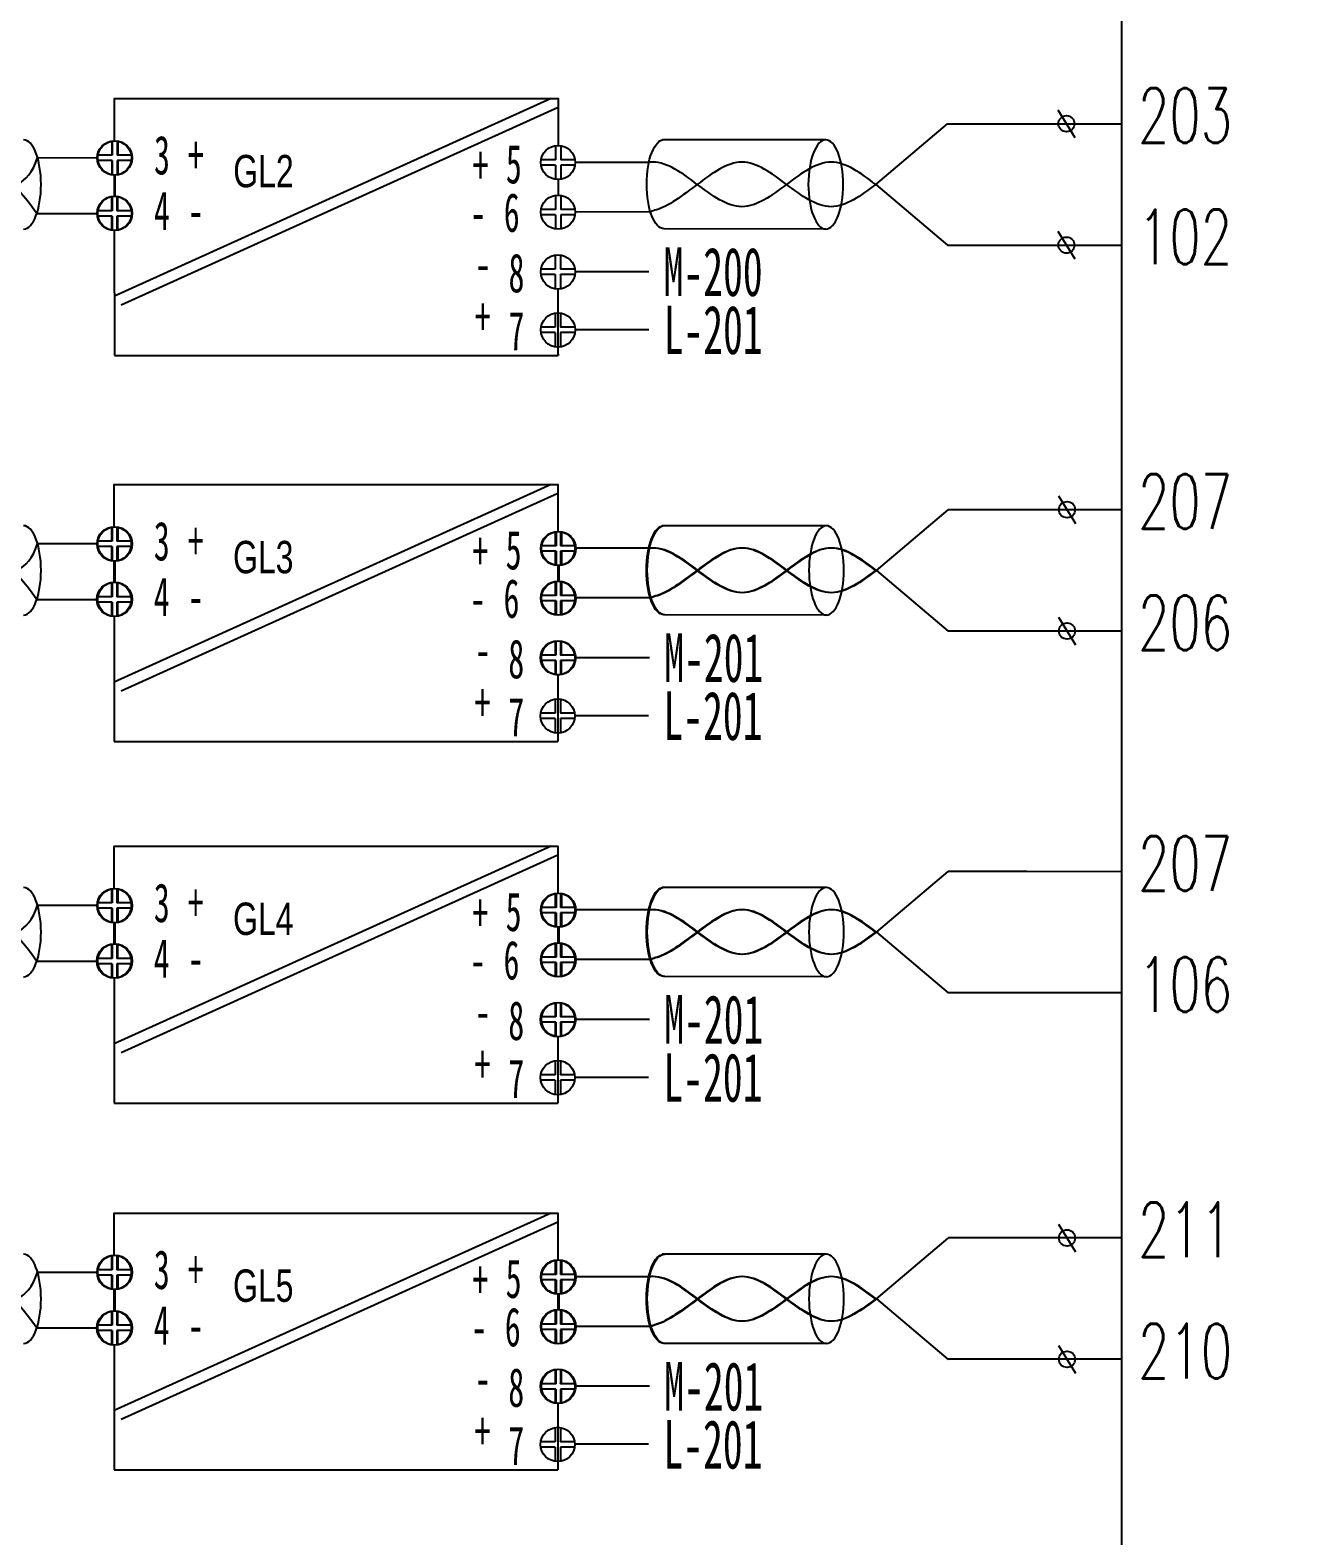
# Model space of a CAD drawing. Header units: millimetres. Extents: x 201 to 11482, y -7821 to 251.
# Drawn here: x 6567 to 6670.9, y -6808.7 to -6684.6 of the extents above; entities that cross this region are included whole.
import ezdxf

# ---------------------------------------------------------------- set-up
doc = ezdxf.new("R2010")
doc.units = ezdxf.units.MM
for name, color, linetype in [('02', 7, 'Continuous'), ('TEXT', 6, 'Continuous'), ('µçÂ¡¤Í¼', 7, 'Continuous')]:
    doc.layers.add(name, color=color, linetype=linetype)
doc.styles.add('HZ', font='txt', dxfattribs={"width": 0.67, "bigfont": 'hztxt'})

msp = doc.modelspace()

# ---------------------------------------------------------------- linework, layer by layer
for p, q in [((6642.636, -6692.284), (6657.024, -6692.284)), ((6642.636, -6702.286), (6657.024, -6702.286)), ((6610.538, -6705.906), (6610.538, -6711.376)), ((6610.52, -6737.712), (6610.52, -6743.182)), ((6657.024, -6753.92), (6649.174, -6753.894)), ((6610.52, -6767.517), (6610.52, -6772.986)), ((6610.52, -6797.748), (6610.52, -6803.217))]:
    msp.add_line(p, q)
at = {"color": 6}
for p, q in [((6573.977, -6701.089), (6573.993, -6711.376)), ((6573.993, -6711.376), (6610.564, -6711.376)), ((6573.959, -6732.895), (6573.975, -6743.182)), ((6573.975, -6743.182), (6610.546, -6743.182)), ((6573.959, -6762.7), (6573.975, -6772.986)), ((6573.975, -6772.986), (6610.546, -6772.986)), ((6573.959, -6792.931), (6573.975, -6803.217)), ((6573.975, -6803.217), (6610.546, -6803.217))]:
    msp.add_line(p, q, dxfattribs=at)
msp.add_lwpolyline([(6657.024, -6651.582), (6675.868, -6651.582), (6675.868, -6903.099), (6657.024, -6903.099)], close=True)
at = {"layer": '02', "color": 6, "lineweight": -2}
for p, q in [((6609.991, -6690.215), (6573.987, -6706.491)), ((6610.56, -6690.952), (6574.556, -6707.228)), ((6567.654, -6695.079), (6572.626, -6695.082)), ((6618.041, -6695.466), (6611.962, -6695.466)), ((6567.596, -6699.676), (6572.618, -6699.676)), ((6618.168, -6699.558), (6611.962, -6699.56)), ((6618.029, -6704.479), (6611.95, -6704.479)), ((6618.029, -6709.262), (6611.95, -6709.262)), ((6609.973, -6722.021), (6573.969, -6738.297)), ((6610.542, -6722.758), (6574.538, -6739.034)), ((6567.636, -6726.885), (6572.608, -6726.888)), ((6567.654, -6726.885), (6572.626, -6726.888)), ((6618.023, -6727.271), (6611.944, -6727.271)), ((6618.094, -6727.271), (6612.015, -6727.271)), ((6567.578, -6731.482), (6572.6, -6731.482)), ((6567.596, -6731.482), (6572.618, -6731.482)), ((6618.15, -6731.364), (6611.944, -6731.366)), ((6618.221, -6731.363), (6612.015, -6731.365)), ((6618.011, -6736.284), (6611.932, -6736.284)), ((6618.082, -6736.284), (6612.003, -6736.284)), ((6618.011, -6741.068), (6611.932, -6741.068)), ((6609.973, -6751.825), (6573.969, -6768.101)), ((6610.542, -6752.562), (6574.538, -6768.838)), ((6567.636, -6756.689), (6572.608, -6756.692)), ((6567.654, -6756.689), (6572.626, -6756.692)), ((6618.023, -6757.076), (6611.944, -6757.076)), ((6618.094, -6757.075), (6612.015, -6757.075)), ((6567.578, -6761.287), (6572.6, -6761.287)), ((6567.596, -6761.287), (6572.618, -6761.287)), ((6618.15, -6761.169), (6611.944, -6761.17)), ((6618.221, -6761.168), (6612.015, -6761.169)), ((6618.011, -6766.089), (6611.932, -6766.089)), ((6618.082, -6766.088), (6612.003, -6766.088)), ((6618.011, -6770.872), (6611.932, -6770.872)), ((6609.973, -6782.057), (6573.969, -6798.333)), ((6610.542, -6782.793), (6574.538, -6799.07)), ((6567.636, -6786.921), (6572.608, -6786.923)), ((6567.654, -6786.921), (6572.626, -6786.923)), ((6618.023, -6787.307), (6611.944, -6787.307)), ((6618.094, -6787.306), (6612.015, -6787.306)), ((6567.578, -6791.518), (6572.6, -6791.518)), ((6567.596, -6791.518), (6572.618, -6791.518)), ((6618.15, -6791.4), (6611.944, -6791.401)), ((6618.221, -6791.399), (6612.015, -6791.401)), ((6618.011, -6796.32), (6611.932, -6796.32)), ((6618.082, -6796.319), (6612.003, -6796.319)), ((6618.011, -6801.104), (6611.932, -6801.104))]:
    msp.add_line(p, q, dxfattribs=at)
at = {"layer": '02'}
for p, q in [((6636.736, -6697.286), (6642.636, -6692.284)), ((6573.764, -6693.707), (6573.764, -6694.881)), ((6573.817, -6693.706), (6573.817, -6694.88)), ((6574.205, -6693.707), (6574.205, -6694.881)), ((6574.258, -6693.706), (6574.258, -6694.88)), ((6610.33, -6694.087), (6610.33, -6695.261)), ((6610.771, -6694.087), (6610.771, -6695.261)), ((6632.615, -6693.609), (6619.163, -6693.609)), ((6573.764, -6694.881), (6572.59, -6694.881)), ((6573.764, -6695.322), (6572.59, -6695.322)), ((6573.817, -6694.88), (6572.643, -6694.88)), ((6573.817, -6695.322), (6572.643, -6695.322)), ((6573.764, -6695.322), (6573.764, -6696.497)), ((6573.817, -6695.322), (6573.817, -6696.496)), ((6575.379, -6694.881), (6574.205, -6694.881)), ((6575.379, -6695.322), (6574.205, -6695.322)), ((6574.205, -6695.322), (6574.205, -6696.497)), ((6575.432, -6694.88), (6574.258, -6694.88)), ((6574.258, -6695.322), (6574.258, -6696.496)), ((6575.432, -6695.322), (6574.258, -6695.322)), ((6610.33, -6695.261), (6609.156, -6695.261)), ((6611.945, -6695.261), (6610.771, -6695.261)), ((6610.33, -6695.702), (6609.156, -6695.702)), ((6610.33, -6695.702), (6610.33, -6696.876)), ((6611.945, -6695.702), (6610.771, -6695.702)), ((6610.771, -6695.702), (6610.771, -6696.876)), ((6636.736, -6697.286), (6642.636, -6702.286)), ((6573.757, -6698.283), (6573.757, -6699.457)), ((6573.81, -6698.282), (6573.81, -6699.456)), ((6574.198, -6698.283), (6574.198, -6699.457)), ((6574.251, -6698.282), (6574.251, -6699.456)), ((6610.33, -6698.18), (6610.33, -6699.354)), ((6610.771, -6698.18), (6610.771, -6699.354)), ((6573.757, -6699.457), (6572.582, -6699.457)), ((6573.757, -6699.898), (6572.582, -6699.898)), ((6573.81, -6699.456), (6572.636, -6699.456)), ((6573.81, -6699.897), (6572.636, -6699.897)), ((6573.757, -6699.898), (6573.757, -6701.072)), ((6573.81, -6699.897), (6573.81, -6701.071)), ((6575.372, -6699.457), (6574.198, -6699.457)), ((6575.372, -6699.898), (6574.198, -6699.898)), ((6574.198, -6699.898), (6574.198, -6701.072)), ((6575.425, -6699.456), (6574.251, -6699.456)), ((6574.251, -6699.897), (6574.251, -6701.071)), ((6575.425, -6699.897), (6574.251, -6699.897)), ((6610.33, -6699.354), (6609.156, -6699.354)), ((6610.33, -6699.795), (6609.156, -6699.795)), ((6610.33, -6699.795), (6610.33, -6700.969)), ((6611.945, -6699.354), (6610.771, -6699.354)), ((6611.945, -6699.795), (6610.771, -6699.795)), ((6610.771, -6699.795), (6610.771, -6700.969)), ((6632.615, -6700.963), (6619.293, -6700.948)), ((6610.318, -6703.1), (6610.318, -6704.274)), ((6610.759, -6703.1), (6610.759, -6704.274)), ((6610.318, -6704.274), (6609.143, -6704.274)), ((6610.318, -6704.715), (6609.143, -6704.715)), ((6610.318, -6704.715), (6610.318, -6705.889)), ((6611.933, -6704.274), (6610.759, -6704.274)), ((6611.933, -6704.715), (6610.759, -6704.715)), ((6610.759, -6704.715), (6610.759, -6705.889)), ((6610.318, -6707.883), (6610.318, -6709.057)), ((6610.759, -6707.883), (6610.759, -6709.057)), ((6610.318, -6709.057), (6609.143, -6709.057)), ((6611.933, -6709.057), (6610.759, -6709.057)), ((6610.318, -6709.498), (6609.143, -6709.498)), ((6610.318, -6709.498), (6610.318, -6710.672)), ((6611.933, -6709.498), (6610.759, -6709.498)), ((6610.759, -6709.498), (6610.759, -6710.672)), ((6636.789, -6729.091), (6642.689, -6724.089)), ((6573.746, -6725.513), (6573.746, -6726.687)), ((6573.799, -6725.512), (6573.799, -6726.686)), ((6573.817, -6725.512), (6573.817, -6726.686)), ((6574.187, -6725.513), (6574.187, -6726.687)), ((6574.24, -6725.512), (6574.24, -6726.686)), ((6574.258, -6725.512), (6574.258, -6726.686)), ((6610.312, -6725.893), (6610.312, -6727.067)), ((6610.383, -6725.892), (6610.383, -6727.066)), ((6610.753, -6725.893), (6610.753, -6727.067)), ((6610.824, -6725.892), (6610.824, -6727.066)), ((6632.597, -6725.415), (6619.145, -6725.415)), ((6632.668, -6725.414), (6619.216, -6725.414)), ((6573.746, -6726.687), (6572.572, -6726.687)), ((6573.746, -6727.128), (6572.572, -6727.128)), ((6573.799, -6726.686), (6572.625, -6726.686)), ((6573.799, -6727.128), (6572.625, -6727.128)), ((6573.817, -6726.686), (6572.643, -6726.686)), ((6573.817, -6727.128), (6572.643, -6727.128)), ((6573.746, -6727.128), (6573.746, -6728.302)), ((6573.799, -6727.128), (6573.799, -6728.302)), ((6573.817, -6727.128), (6573.817, -6728.302)), ((6575.361, -6726.687), (6574.187, -6726.687)), ((6575.361, -6727.128), (6574.187, -6727.128)), ((6574.187, -6727.128), (6574.187, -6728.302)), ((6575.414, -6726.686), (6574.24, -6726.686)), ((6575.414, -6727.128), (6574.24, -6727.128)), ((6574.24, -6727.128), (6574.24, -6728.302)), ((6575.432, -6726.686), (6574.258, -6726.686)), ((6574.258, -6727.128), (6574.258, -6728.302)), ((6575.432, -6727.128), (6574.258, -6727.128)), ((6610.312, -6727.067), (6609.138, -6727.067)), ((6610.312, -6727.508), (6609.138, -6727.508)), ((6610.383, -6727.066), (6609.209, -6727.066)), ((6610.383, -6727.507), (6609.209, -6727.507)), ((6610.312, -6727.508), (6610.312, -6728.682)), ((6610.383, -6727.507), (6610.383, -6728.681)), ((6611.927, -6727.067), (6610.753, -6727.067)), ((6611.927, -6727.508), (6610.753, -6727.508)), ((6610.753, -6727.508), (6610.753, -6728.682)), ((6611.998, -6727.066), (6610.824, -6727.066)), ((6610.824, -6727.507), (6610.824, -6728.681)), ((6611.998, -6727.507), (6610.824, -6727.507)), ((6573.739, -6730.088), (6573.739, -6731.263)), ((6573.792, -6730.088), (6573.792, -6731.262)), ((6573.81, -6730.088), (6573.81, -6731.262)), ((6574.18, -6730.088), (6574.18, -6731.263)), ((6574.233, -6730.088), (6574.233, -6731.262)), ((6574.251, -6730.088), (6574.251, -6731.262)), ((6610.312, -6729.985), (6610.312, -6731.159)), ((6610.383, -6729.985), (6610.383, -6731.159)), ((6610.753, -6729.985), (6610.753, -6731.159)), ((6610.824, -6729.985), (6610.824, -6731.159)), ((6636.789, -6729.091), (6642.689, -6734.091)), ((6573.739, -6731.263), (6572.564, -6731.263)), ((6573.792, -6731.262), (6572.618, -6731.262)), ((6573.81, -6731.262), (6572.636, -6731.262)), ((6575.354, -6731.263), (6574.18, -6731.263)), ((6575.407, -6731.262), (6574.233, -6731.262)), ((6575.425, -6731.262), (6574.251, -6731.262)), ((6610.312, -6731.159), (6609.138, -6731.159)), ((6610.383, -6731.159), (6609.209, -6731.159)), ((6611.927, -6731.159), (6610.753, -6731.159)), ((6611.998, -6731.159), (6610.824, -6731.159)), ((6573.739, -6731.704), (6572.564, -6731.704)), ((6573.792, -6731.703), (6572.618, -6731.703)), ((6573.81, -6731.703), (6572.636, -6731.703)), ((6573.739, -6731.704), (6573.739, -6732.878)), ((6573.792, -6731.703), (6573.792, -6732.877)), ((6573.81, -6731.703), (6573.81, -6732.877)), ((6575.354, -6731.704), (6574.18, -6731.704)), ((6574.18, -6731.704), (6574.18, -6732.878)), ((6575.407, -6731.703), (6574.233, -6731.703)), ((6574.233, -6731.703), (6574.233, -6732.877)), ((6574.251, -6731.703), (6574.251, -6732.877)), ((6575.425, -6731.703), (6574.251, -6731.703)), ((6610.312, -6731.601), (6609.138, -6731.601)), ((6610.383, -6731.6), (6609.209, -6731.6)), ((6610.312, -6731.601), (6610.312, -6732.775)), ((6610.383, -6731.6), (6610.383, -6732.774)), ((6611.927, -6731.601), (6610.753, -6731.601)), ((6610.753, -6731.601), (6610.753, -6732.775)), ((6610.824, -6731.6), (6610.824, -6732.774)), ((6611.998, -6731.6), (6610.824, -6731.6)), ((6632.597, -6732.769), (6619.275, -6732.754)), ((6632.668, -6732.768), (6619.346, -6732.753)), ((6610.3, -6734.906), (6610.3, -6736.08)), ((6610.371, -6734.905), (6610.371, -6736.079)), ((6610.741, -6734.906), (6610.741, -6736.08)), ((6610.812, -6734.905), (6610.812, -6736.079)), ((6610.3, -6736.08), (6609.125, -6736.08)), ((6610.371, -6736.079), (6609.197, -6736.079)), ((6611.915, -6736.08), (6610.741, -6736.08)), ((6611.986, -6736.079), (6610.812, -6736.079)), ((6610.3, -6736.521), (6609.125, -6736.521)), ((6610.371, -6736.52), (6609.197, -6736.52)), ((6610.3, -6736.521), (6610.3, -6737.695)), ((6610.371, -6736.52), (6610.371, -6737.694)), ((6611.915, -6736.521), (6610.741, -6736.521)), ((6610.741, -6736.521), (6610.741, -6737.695)), ((6610.812, -6736.52), (6610.812, -6737.694)), ((6611.986, -6736.52), (6610.812, -6736.52)), ((6610.3, -6739.689), (6610.3, -6740.863)), ((6610.741, -6739.689), (6610.741, -6740.863)), ((6610.3, -6740.863), (6609.125, -6740.863)), ((6610.3, -6741.304), (6609.125, -6741.304)), ((6610.3, -6741.304), (6610.3, -6742.478)), ((6611.915, -6740.863), (6610.741, -6740.863)), ((6611.915, -6741.304), (6610.741, -6741.304)), ((6610.741, -6741.304), (6610.741, -6742.478)), ((6636.789, -6758.896), (6642.689, -6753.894)), ((6573.746, -6755.318), (6573.746, -6756.492)), ((6573.799, -6755.317), (6573.799, -6756.491)), ((6573.817, -6755.317), (6573.817, -6756.491)), ((6574.187, -6755.318), (6574.187, -6756.492)), ((6574.24, -6755.317), (6574.24, -6756.491)), ((6574.258, -6755.317), (6574.258, -6756.491)), ((6610.312, -6755.697), (6610.312, -6756.871)), ((6610.383, -6755.696), (6610.383, -6756.87)), ((6610.753, -6755.697), (6610.753, -6756.871)), ((6610.824, -6755.696), (6610.824, -6756.87)), ((6632.597, -6755.22), (6619.145, -6755.22)), ((6632.668, -6755.219), (6619.216, -6755.219)), ((6573.746, -6756.492), (6572.572, -6756.492)), ((6573.746, -6756.933), (6572.572, -6756.933)), ((6573.799, -6756.491), (6572.625, -6756.491)), ((6573.799, -6756.932), (6572.625, -6756.932)), ((6573.817, -6756.491), (6572.643, -6756.491)), ((6573.817, -6756.932), (6572.643, -6756.932)), ((6573.746, -6756.933), (6573.746, -6758.107)), ((6573.799, -6756.932), (6573.799, -6758.106)), ((6573.817, -6756.932), (6573.817, -6758.106)), ((6575.361, -6756.492), (6574.187, -6756.492)), ((6575.361, -6756.933), (6574.187, -6756.933)), ((6574.187, -6756.933), (6574.187, -6758.107)), ((6575.414, -6756.491), (6574.24, -6756.491)), ((6575.414, -6756.932), (6574.24, -6756.932)), ((6574.24, -6756.932), (6574.24, -6758.106)), ((6575.432, -6756.491), (6574.258, -6756.491)), ((6575.432, -6756.932), (6574.258, -6756.932)), ((6574.258, -6756.932), (6574.258, -6758.106)), ((6610.312, -6756.871), (6609.138, -6756.871)), ((6610.312, -6757.312), (6609.138, -6757.312)), ((6610.383, -6756.87), (6609.209, -6756.87)), ((6610.383, -6757.312), (6609.209, -6757.312)), ((6610.312, -6757.312), (6610.312, -6758.486)), ((6610.383, -6757.312), (6610.383, -6758.486)), ((6611.927, -6756.871), (6610.753, -6756.871)), ((6611.927, -6757.312), (6610.753, -6757.312)), ((6610.753, -6757.312), (6610.753, -6758.486)), ((6611.998, -6756.87), (6610.824, -6756.87)), ((6611.998, -6757.312), (6610.824, -6757.312)), ((6610.824, -6757.312), (6610.824, -6758.486)), ((6573.739, -6759.893), (6573.739, -6761.067)), ((6573.792, -6759.892), (6573.792, -6761.066)), ((6573.81, -6759.892), (6573.81, -6761.066)), ((6574.18, -6759.893), (6574.18, -6761.067)), ((6574.233, -6759.892), (6574.233, -6761.066)), ((6574.251, -6759.892), (6574.251, -6761.066)), ((6610.312, -6759.79), (6610.312, -6760.964)), ((6610.383, -6759.789), (6610.383, -6760.963)), ((6610.753, -6759.79), (6610.753, -6760.964)), ((6610.824, -6759.789), (6610.824, -6760.963)), ((6636.789, -6758.896), (6642.689, -6763.896)), ((6573.739, -6761.067), (6572.564, -6761.067)), ((6573.792, -6761.066), (6572.618, -6761.066)), ((6573.81, -6761.066), (6572.636, -6761.066)), ((6575.354, -6761.067), (6574.18, -6761.067)), ((6575.407, -6761.066), (6574.233, -6761.066)), ((6575.425, -6761.066), (6574.251, -6761.066)), ((6610.312, -6760.964), (6609.138, -6760.964)), ((6610.383, -6760.963), (6609.209, -6760.963)), ((6611.927, -6760.964), (6610.753, -6760.964)), ((6611.998, -6760.963), (6610.824, -6760.963)), ((6573.739, -6761.508), (6572.564, -6761.508)), ((6573.792, -6761.507), (6572.618, -6761.507)), ((6573.81, -6761.507), (6572.636, -6761.507)), ((6573.739, -6761.508), (6573.739, -6762.682)), ((6573.792, -6761.507), (6573.792, -6762.681)), ((6573.81, -6761.507), (6573.81, -6762.682)), ((6575.354, -6761.508), (6574.18, -6761.508)), ((6574.18, -6761.508), (6574.18, -6762.682)), ((6575.407, -6761.507), (6574.233, -6761.507)), ((6574.233, -6761.507), (6574.233, -6762.681)), ((6575.425, -6761.507), (6574.251, -6761.507)), ((6574.251, -6761.507), (6574.251, -6762.682)), ((6610.312, -6761.405), (6609.138, -6761.405)), ((6610.383, -6761.404), (6609.209, -6761.404)), ((6610.312, -6761.405), (6610.312, -6762.579)), ((6610.383, -6761.404), (6610.383, -6762.578)), ((6611.927, -6761.405), (6610.753, -6761.405)), ((6610.753, -6761.405), (6610.753, -6762.579)), ((6611.998, -6761.404), (6610.824, -6761.404)), ((6610.824, -6761.404), (6610.824, -6762.578)), ((6632.597, -6762.574), (6619.275, -6762.558)), ((6632.668, -6762.573), (6619.346, -6762.558)), ((6610.3, -6764.71), (6610.3, -6765.884)), ((6610.371, -6764.709), (6610.371, -6765.883)), ((6610.741, -6764.71), (6610.741, -6765.884)), ((6610.812, -6764.709), (6610.812, -6765.883)), ((6610.3, -6765.884), (6609.125, -6765.884)), ((6610.371, -6765.883), (6609.197, -6765.883)), ((6611.915, -6765.884), (6610.741, -6765.884)), ((6611.986, -6765.883), (6610.812, -6765.883)), ((6610.3, -6766.325), (6609.125, -6766.325)), ((6610.371, -6766.325), (6609.197, -6766.325)), ((6610.3, -6766.325), (6610.3, -6767.499)), ((6610.371, -6766.325), (6610.371, -6767.499)), ((6611.915, -6766.325), (6610.741, -6766.325)), ((6610.741, -6766.325), (6610.741, -6767.499)), ((6611.986, -6766.325), (6610.812, -6766.325)), ((6610.812, -6766.325), (6610.812, -6767.499)), ((6610.3, -6769.494), (6610.3, -6770.668)), ((6610.741, -6769.494), (6610.741, -6770.668)), ((6610.3, -6770.668), (6609.125, -6770.668)), ((6610.3, -6771.109), (6609.125, -6771.109)), ((6610.3, -6771.109), (6610.3, -6772.283)), ((6611.915, -6770.668), (6610.741, -6770.668)), ((6611.915, -6771.109), (6610.741, -6771.109)), ((6610.741, -6771.109), (6610.741, -6772.283)), ((6636.789, -6789.127), (6642.689, -6784.125)), ((6573.746, -6785.549), (6573.746, -6786.723)), ((6573.799, -6785.548), (6573.799, -6786.722)), ((6573.817, -6785.548), (6573.817, -6786.722)), ((6574.187, -6785.549), (6574.187, -6786.723)), ((6574.24, -6785.548), (6574.24, -6786.722)), ((6574.258, -6785.548), (6574.258, -6786.722)), ((6610.312, -6785.928), (6610.312, -6787.102)), ((6610.383, -6785.928), (6610.383, -6787.102)), ((6610.753, -6785.928), (6610.753, -6787.102)), ((6610.824, -6785.928), (6610.824, -6787.102)), ((6632.597, -6785.451), (6619.145, -6785.451)), ((6632.668, -6785.45), (6619.216, -6785.45)), ((6573.746, -6786.723), (6572.572, -6786.723)), ((6573.746, -6787.164), (6572.572, -6787.164)), ((6573.799, -6786.722), (6572.625, -6786.722)), ((6573.799, -6787.163), (6572.625, -6787.163)), ((6573.817, -6786.722), (6572.643, -6786.722)), ((6573.817, -6787.163), (6572.643, -6787.163)), ((6573.746, -6787.164), (6573.746, -6788.338)), ((6573.799, -6787.163), (6573.799, -6788.337)), ((6573.817, -6787.163), (6573.817, -6788.337)), ((6575.361, -6786.723), (6574.187, -6786.723)), ((6575.361, -6787.164), (6574.187, -6787.164)), ((6574.187, -6787.164), (6574.187, -6788.338)), ((6575.414, -6786.722), (6574.24, -6786.722)), ((6575.414, -6787.163), (6574.24, -6787.163)), ((6574.24, -6787.163), (6574.24, -6788.337)), ((6575.432, -6786.722), (6574.258, -6786.722)), ((6575.432, -6787.163), (6574.258, -6787.163)), ((6574.258, -6787.163), (6574.258, -6788.337)), ((6610.312, -6787.102), (6609.138, -6787.102)), ((6610.383, -6787.102), (6609.209, -6787.102)), ((6611.927, -6787.102), (6610.753, -6787.102)), ((6611.998, -6787.102), (6610.824, -6787.102)), ((6610.312, -6787.544), (6609.138, -6787.544)), ((6610.383, -6787.543), (6609.209, -6787.543)), ((6610.312, -6787.544), (6610.312, -6788.718)), ((6610.383, -6787.543), (6610.383, -6788.717)), ((6611.927, -6787.544), (6610.753, -6787.544)), ((6610.753, -6787.544), (6610.753, -6788.718)), ((6611.998, -6787.543), (6610.824, -6787.543)), ((6610.824, -6787.543), (6610.824, -6788.717)), ((6636.789, -6789.127), (6642.689, -6794.127)), ((6573.739, -6790.124), (6573.739, -6791.298)), ((6573.792, -6790.124), (6573.792, -6791.298)), ((6573.81, -6790.124), (6573.81, -6791.298)), ((6574.18, -6790.124), (6574.18, -6791.298)), ((6574.233, -6790.124), (6574.233, -6791.298)), ((6574.251, -6790.124), (6574.251, -6791.298)), ((6610.312, -6790.021), (6610.312, -6791.195)), ((6610.383, -6790.02), (6610.383, -6791.195)), ((6610.753, -6790.021), (6610.753, -6791.195)), ((6610.824, -6790.02), (6610.824, -6791.195)), ((6573.739, -6791.298), (6572.564, -6791.298)), ((6573.739, -6791.74), (6572.564, -6791.74)), ((6573.792, -6791.298), (6572.618, -6791.298)), ((6573.792, -6791.739), (6572.618, -6791.739)), ((6573.81, -6791.298), (6572.636, -6791.298)), ((6573.81, -6791.739), (6572.636, -6791.739)), ((6573.739, -6791.74), (6573.739, -6792.914)), ((6573.792, -6791.739), (6573.792, -6792.913)), ((6573.81, -6791.739), (6573.81, -6792.913)), ((6575.354, -6791.298), (6574.18, -6791.298)), ((6575.354, -6791.74), (6574.18, -6791.74)), ((6574.18, -6791.74), (6574.18, -6792.914)), ((6575.407, -6791.298), (6574.233, -6791.298)), ((6575.407, -6791.739), (6574.233, -6791.739)), ((6574.233, -6791.739), (6574.233, -6792.913)), ((6575.425, -6791.298), (6574.251, -6791.298)), ((6575.425, -6791.739), (6574.251, -6791.739)), ((6574.251, -6791.739), (6574.251, -6792.913)), ((6610.312, -6791.195), (6609.138, -6791.195)), ((6610.312, -6791.637), (6609.138, -6791.637)), ((6610.383, -6791.195), (6609.209, -6791.195)), ((6610.383, -6791.636), (6609.209, -6791.636)), ((6610.312, -6791.637), (6610.312, -6792.811)), ((6610.383, -6791.636), (6610.383, -6792.81)), ((6611.927, -6791.195), (6610.753, -6791.195)), ((6611.927, -6791.637), (6610.753, -6791.637)), ((6610.753, -6791.637), (6610.753, -6792.811)), ((6611.998, -6791.195), (6610.824, -6791.195)), ((6611.998, -6791.636), (6610.824, -6791.636)), ((6610.824, -6791.636), (6610.824, -6792.81)), ((6632.597, -6792.805), (6619.275, -6792.79)), ((6632.668, -6792.804), (6619.346, -6792.789)), ((6610.3, -6794.941), (6610.3, -6796.116)), ((6610.371, -6794.941), (6610.371, -6796.115)), ((6610.741, -6794.941), (6610.741, -6796.116)), ((6610.812, -6794.941), (6610.812, -6796.115)), ((6610.3, -6796.116), (6609.125, -6796.116)), ((6610.3, -6796.557), (6609.125, -6796.557)), ((6610.371, -6796.115), (6609.197, -6796.115)), ((6610.371, -6796.556), (6609.197, -6796.556)), ((6610.3, -6796.557), (6610.3, -6797.731)), ((6610.371, -6796.556), (6610.371, -6797.73)), ((6611.915, -6796.116), (6610.741, -6796.116)), ((6611.915, -6796.557), (6610.741, -6796.557)), ((6610.741, -6796.557), (6610.741, -6797.731)), ((6611.986, -6796.115), (6610.812, -6796.115)), ((6611.986, -6796.556), (6610.812, -6796.556)), ((6610.812, -6796.556), (6610.812, -6797.73)), ((6610.3, -6799.725), (6610.3, -6800.899)), ((6610.741, -6799.725), (6610.741, -6800.899)), ((6610.3, -6800.899), (6609.125, -6800.899)), ((6611.915, -6800.899), (6610.741, -6800.899)), ((6610.3, -6801.34), (6609.125, -6801.34)), ((6610.3, -6801.34), (6610.3, -6802.514)), ((6611.915, -6801.34), (6610.741, -6801.34)), ((6610.741, -6801.34), (6610.741, -6802.514))]:
    msp.add_line(p, q, dxfattribs=at)
at = {"layer": '02', "lineweight": -2}
for p, q in [((6649.174, -6724.089), (6642.689, -6724.089)), ((6649.174, -6753.894), (6642.689, -6753.894)), ((6649.174, -6784.1), (6642.689, -6784.1))]:
    msp.add_line(p, q, dxfattribs=at)
at = {"layer": '02', "color": 6, "lineweight": -2}
for points in [[(6573.984, -6693.69), (6573.987, -6690.215), (6610.56, -6690.215), (6610.56, -6694.069)], [(6573.987, -6698.265), (6573.986, -6696.514)], [(6574.04, -6698.264), (6574.039, -6696.513)], [(6574.041, -6698.264), (6574.042, -6696.513)], [(6610.56, -6696.893), (6610.558, -6698.162)], [(6610.564, -6711.273), (6610.564, -6711.376)], [(6573.966, -6725.496), (6573.969, -6722.021), (6610.542, -6722.021), (6610.542, -6725.875)], [(6573.969, -6730.071), (6573.968, -6728.32)], [(6574.022, -6730.07), (6574.021, -6728.319)], [(6574.023, -6730.07), (6574.024, -6728.319)], [(6574.04, -6730.07), (6574.039, -6728.319)], [(6610.542, -6728.699), (6610.54, -6729.968)], [(6610.613, -6728.698), (6610.611, -6729.967)], [(6610.546, -6743.079), (6610.546, -6743.182)], [(6573.966, -6755.3), (6573.969, -6751.825), (6610.542, -6751.825), (6610.542, -6755.68)], [(6573.969, -6759.876), (6573.968, -6758.124)], [(6574.022, -6759.875), (6574.021, -6758.123)], [(6574.023, -6759.875), (6574.024, -6758.123)], [(6574.04, -6759.875), (6574.039, -6758.123)], [(6610.542, -6758.504), (6610.54, -6759.773)], [(6610.613, -6758.503), (6610.611, -6759.772)], [(6610.546, -6772.883), (6610.546, -6772.986)], [(6573.966, -6785.532), (6573.969, -6782.057), (6610.542, -6782.057), (6610.542, -6785.911)], [(6573.969, -6790.107), (6573.968, -6788.356)], [(6574.022, -6790.106), (6574.021, -6788.355)], [(6574.023, -6790.106), (6574.024, -6788.355)], [(6574.04, -6790.106), (6574.039, -6788.355)], [(6610.542, -6788.735), (6610.54, -6790.004)], [(6610.613, -6788.734), (6610.611, -6790.003)], [(6610.546, -6803.114), (6610.546, -6803.217)]]:
    msp.add_lwpolyline(points, dxfattribs=at)
at = {"layer": '02'}
for centre in [(6573.984, -6695.102), (6574.038, -6695.101), (6610.55, -6695.481), (6573.977, -6699.677), (6574.03, -6699.676), (6610.55, -6699.574), (6610.538, -6704.494), (6610.538, -6709.278), (6573.966, -6726.908), (6574.02, -6726.907), (6574.038, -6726.907), (6610.532, -6727.287), (6610.604, -6727.286), (6573.959, -6731.483), (6574.012, -6731.482), (6574.03, -6731.482), (6610.532, -6731.38), (6610.603, -6731.379), (6610.52, -6736.3), (6610.591, -6736.299), (6610.52, -6741.084), (6573.966, -6756.712), (6574.02, -6756.711), (6574.038, -6756.711), (6610.532, -6757.092), (6610.604, -6757.091), (6573.959, -6761.288), (6574.012, -6761.287), (6574.03, -6761.287), (6610.532, -6761.185), (6610.603, -6761.184), (6610.52, -6766.105), (6610.591, -6766.104), (6610.52, -6770.888), (6573.966, -6786.944), (6574.02, -6786.943), (6574.038, -6786.943), (6610.532, -6787.323), (6610.604, -6787.322), (6573.959, -6791.519), (6574.012, -6791.518), (6574.03, -6791.518), (6610.532, -6791.416), (6610.603, -6791.415), (6610.52, -6796.336), (6610.591, -6796.335), (6610.52, -6801.12)]:
    msp.add_circle(centre, 1.412, dxfattribs=at)
at = {"layer": '02', "color": 6, "lineweight": -2}
for centre, start, end in [((6610.56, -6695.466), 135.56611, 140.56789), ((6610.56, -6695.466), 39.43211, 49.12691), ((6610.56, -6695.466), 310.87309, 312.83785), ((6610.56, -6699.558), 135.56611, 140.56789), ((6610.56, -6699.558), 39.43211, 49.12691), ((6610.56, -6699.558), 310.87309, 312.83785), ((6610.548, -6704.479), 39.43211, 49.12691), ((6610.548, -6704.479), 135.56611, 140.56789), ((6610.548, -6704.479), 310.87309, 312.83785), ((6610.548, -6709.262), 135.56611, 140.56789), ((6610.548, -6709.262), 39.43211, 49.12691), ((6610.548, -6709.262), 310.87309, 312.83785), ((6610.542, -6727.271), 135.56611, 140.56789), ((6610.613, -6727.271), 135.56611, 140.56789), ((6610.542, -6727.271), 39.43211, 49.12691), ((6610.542, -6727.271), 310.87309, 312.83785), ((6610.613, -6727.271), 39.43211, 49.12691), ((6610.613, -6727.271), 310.87309, 312.83785), ((6610.542, -6731.364), 135.56611, 140.56789), ((6610.613, -6731.363), 135.56611, 140.56789), ((6610.542, -6731.364), 39.43211, 49.12691), ((6610.613, -6731.363), 39.43211, 49.12691), ((6610.542, -6731.364), 310.87309, 312.83785), ((6610.613, -6731.363), 310.87309, 312.83785), ((6610.53, -6736.284), 135.56611, 140.56789), ((6610.601, -6736.284), 135.56611, 140.56789), ((6610.53, -6736.284), 39.43211, 49.12691), ((6610.601, -6736.284), 39.43211, 49.12691), ((6610.53, -6736.284), 310.87309, 312.83785), ((6610.601, -6736.284), 310.87309, 312.83785), ((6610.53, -6741.068), 135.56611, 140.56789), ((6610.53, -6741.068), 39.43211, 49.12691), ((6610.53, -6741.068), 310.87309, 312.83785), ((6610.542, -6757.076), 135.56611, 140.56789), ((6610.613, -6757.075), 135.56611, 140.56789), ((6610.542, -6757.076), 39.43211, 49.12691), ((6610.542, -6757.076), 310.87309, 312.83785), ((6610.613, -6757.075), 39.43211, 49.12691), ((6610.613, -6757.075), 310.87309, 312.83785), ((6610.542, -6761.169), 135.56611, 140.56789), ((6610.613, -6761.168), 135.56611, 140.56789), ((6610.542, -6761.169), 39.43211, 49.12691), ((6610.613, -6761.168), 39.43211, 49.12691), ((6610.542, -6761.169), 310.87309, 312.83785), ((6610.613, -6761.168), 310.87309, 312.83785), ((6610.53, -6766.089), 135.56611, 140.56789), ((6610.601, -6766.088), 135.56611, 140.56789), ((6610.53, -6766.089), 39.43211, 49.12691), ((6610.601, -6766.088), 39.43211, 49.12691), ((6610.53, -6766.089), 310.87309, 312.83785), ((6610.601, -6766.088), 310.87309, 312.83785), ((6610.53, -6770.872), 135.56611, 140.56789), ((6610.53, -6770.872), 39.43211, 49.12691), ((6610.53, -6770.872), 310.87309, 312.83785), ((6610.542, -6787.307), 135.56611, 140.56789), ((6610.613, -6787.306), 135.56611, 140.56789), ((6610.542, -6787.307), 39.43211, 49.12691), ((6610.613, -6787.306), 39.43211, 49.12691), ((6610.542, -6787.307), 310.87309, 312.83785), ((6610.613, -6787.306), 310.87309, 312.83785), ((6610.542, -6791.4), 135.56611, 140.56789), ((6610.613, -6791.399), 135.56611, 140.56789), ((6610.542, -6791.4), 39.43211, 49.12691), ((6610.542, -6791.4), 310.87309, 312.83785), ((6610.613, -6791.399), 39.43211, 49.12691), ((6610.613, -6791.399), 310.87309, 312.83785), ((6610.53, -6796.32), 135.56611, 140.56789), ((6610.601, -6796.319), 135.56611, 140.56789), ((6610.53, -6796.32), 39.43211, 49.12691), ((6610.53, -6796.32), 310.87309, 312.83785), ((6610.601, -6796.319), 39.43211, 49.12691), ((6610.601, -6796.319), 310.87309, 312.83785), ((6610.53, -6801.104), 135.56611, 140.56789), ((6610.53, -6801.104), 39.43211, 49.12691), ((6610.53, -6801.104), 310.87309, 312.83785)]:
    msp.add_arc(centre, 0.322, start, end, dxfattribs=at)
at = {"layer": '02'}
for centre in [(6566.504, -6697.285), (6566.504, -6729.091), (6566.504, -6758.896), (6566.504, -6789.127)]:
    msp.add_ellipse(centre, major_axis=(0, 3.677), ratio=0.3908753, start_param=3.1415927, end_param=6.2831853, dxfattribs=at)
at = {"layer": '02', "extrusion": (0, 0, -1)}
for centre in [(6619.293, -6697.271), (6619.275, -6729.077), (6619.346, -6729.076), (6619.275, -6758.882), (6619.346, -6758.881), (6619.275, -6789.113), (6619.346, -6789.112)]:
    msp.add_ellipse(centre, major_axis=(0, 3.677), ratio=0.3908753, start_param=3.1415927, end_param=6.2831853, dxfattribs=at)
for centre in [(6632.615, -6697.286), (6632.615, -6697.286), (6632.668, -6729.091), (6632.668, -6729.091), (6632.668, -6758.896), (6632.668, -6758.896), (6632.668, -6789.127), (6632.668, -6789.127)]:
    msp.add_ellipse(centre, major_axis=(0, 3.677), ratio=0.3908753, dxfattribs=at)
at = {"layer": '02'}
for points, knots in [([(6543.998, -6697.285), (6545.223, -6698.205), (6547.675, -6700.045), (6551.352, -6697.285), (6555.029, -6694.526), (6558.706, -6697.285), (6562.383, -6700.045), (6565.434, -6697.756), (6567.258, -6696.386), (6567.654, -6695.079)], [0, 0, 0, 0, 2.7954019, 5.5908038, 8.3862057, 11.1816075, 13.9770094, 16.7724113, 18.1385703, 18.1385703, 18.1385703, 18.1385703]), ([(6543.998, -6697.285), (6545.223, -6696.365), (6547.675, -6694.526), (6551.352, -6697.285), (6555.029, -6700.045), (6558.706, -6697.285), (6563.115, -6693.977), (6566.298, -6697.791), (6567.596, -6699.676)], [0, 0, 0, 0, 2.7954019, 5.5908038, 8.3862057, 11.1816075, 13.9770094, 18.4411036, 18.4411036, 18.4411036, 18.4411036]), ([(6636.736, -6697.286), (6635.51, -6696.366), (6633.059, -6694.527), (6629.382, -6697.286), (6625.704, -6700.046), (6622.027, -6697.286), (6619.473, -6695.369), (6618.144, -6695.453), (6618.041, -6695.466)], [0, 0, 0, 0, 2.7954019, 5.5908038, 8.3862057, 11.1816075, 13.9770094, 14.2120423, 14.2120423, 14.2120423, 14.2120423]), ([(6636.736, -6697.286), (6635.51, -6698.206), (6633.059, -6700.046), (6629.382, -6697.286), (6625.704, -6694.527), (6622.027, -6697.286), (6619.475, -6699.201), (6618.54, -6699.411), (6618.168, -6699.558)], [0, 0, 0, 0, 2.7954019, 5.5908038, 8.3862057, 11.1816075, 13.9770094, 14.2068088, 14.2068088, 14.2068088, 14.2068088]), ([(6543.998, -6729.091), (6545.223, -6730.011), (6547.675, -6731.851), (6551.352, -6729.091), (6555.029, -6726.332), (6558.706, -6729.091), (6562.383, -6731.851), (6565.434, -6729.561), (6567.258, -6728.192), (6567.654, -6726.885)], [0, 0, 0, 0, 2.7954019, 5.5908038, 8.3862057, 11.1816075, 13.9770094, 16.7724113, 18.1385703, 18.1385703, 18.1385703, 18.1385703]), ([(6543.998, -6729.091), (6545.223, -6728.171), (6547.675, -6726.332), (6551.352, -6729.091), (6555.029, -6731.851), (6558.706, -6729.091), (6563.115, -6725.783), (6566.298, -6729.597), (6567.596, -6731.482)], [0, 0, 0, 0, 2.7954019, 5.5908038, 8.3862057, 11.1816075, 13.9770094, 18.4411036, 18.4411036, 18.4411036, 18.4411036]), ([(6636.718, -6729.092), (6635.492, -6728.172), (6633.041, -6726.333), (6629.364, -6729.092), (6625.686, -6731.851), (6622.009, -6729.092), (6619.455, -6727.175), (6618.126, -6727.259), (6618.023, -6727.271)], [0, 0, 0, 0, 2.7954019, 5.5908038, 8.3862057, 11.1816075, 13.9770094, 14.2120423, 14.2120423, 14.2120423, 14.2120423]), ([(6636.789, -6729.091), (6635.563, -6728.171), (6633.112, -6726.332), (6629.435, -6729.091), (6625.758, -6731.851), (6622.081, -6729.091), (6619.526, -6727.174), (6618.197, -6727.258), (6618.094, -6727.271)], [0, 0, 0, 0, 2.7954019, 5.5908038, 8.3862057, 11.1816075, 13.9770094, 14.2120423, 14.2120423, 14.2120423, 14.2120423]), ([(6636.718, -6729.092), (6635.492, -6730.012), (6633.041, -6731.851), (6629.364, -6729.092), (6625.686, -6726.333), (6622.009, -6729.092), (6619.457, -6731.007), (6618.522, -6731.217), (6618.15, -6731.364)], [0, 0, 0, 0, 2.7954019, 5.5908038, 8.3862057, 11.1816075, 13.9770094, 14.2068088, 14.2068088, 14.2068088, 14.2068088]), ([(6636.789, -6729.091), (6635.563, -6730.011), (6633.112, -6731.851), (6629.435, -6729.091), (6625.758, -6726.332), (6622.081, -6729.091), (6619.528, -6731.006), (6618.593, -6731.216), (6618.221, -6731.363)], [0, 0, 0, 0, 2.7954019, 5.5908038, 8.3862057, 11.1816075, 13.9770094, 14.2068088, 14.2068088, 14.2068088, 14.2068088]), ([(6543.998, -6758.896), (6545.223, -6759.816), (6547.675, -6761.655), (6551.352, -6758.896), (6555.029, -6756.136), (6558.706, -6758.896), (6562.383, -6761.655), (6565.434, -6759.366), (6567.258, -6757.997), (6567.654, -6756.689)], [0, 0, 0, 0, 2.7954019, 5.5908038, 8.3862057, 11.1816075, 13.9770094, 16.7724113, 18.1385703, 18.1385703, 18.1385703, 18.1385703]), ([(6543.998, -6758.896), (6545.223, -6757.976), (6547.675, -6756.136), (6551.352, -6758.896), (6555.029, -6761.655), (6558.706, -6758.896), (6563.115, -6755.587), (6566.298, -6759.402), (6567.596, -6761.287)], [0, 0, 0, 0, 2.7954019, 5.5908038, 8.3862057, 11.1816075, 13.9770094, 18.4411036, 18.4411036, 18.4411036, 18.4411036]), ([(6636.718, -6758.897), (6635.492, -6757.977), (6633.041, -6756.137), (6629.364, -6758.897), (6625.686, -6761.656), (6622.009, -6758.897), (6619.455, -6756.98), (6618.126, -6757.063), (6618.023, -6757.076)], [0, 0, 0, 0, 2.7954019, 5.5908038, 8.3862057, 11.1816075, 13.9770094, 14.2120423, 14.2120423, 14.2120423, 14.2120423]), ([(6636.789, -6758.896), (6635.563, -6757.976), (6633.112, -6756.136), (6629.435, -6758.896), (6625.758, -6761.655), (6622.081, -6758.896), (6619.526, -6756.979), (6618.197, -6757.063), (6618.094, -6757.075)], [0, 0, 0, 0, 2.7954019, 5.5908038, 8.3862057, 11.1816075, 13.9770094, 14.2120423, 14.2120423, 14.2120423, 14.2120423]), ([(6636.718, -6758.897), (6635.492, -6759.816), (6633.041, -6761.656), (6629.364, -6758.897), (6625.686, -6756.137), (6622.009, -6758.897), (6619.457, -6760.812), (6618.522, -6761.022), (6618.15, -6761.169)], [0, 0, 0, 0, 2.7954019, 5.5908038, 8.3862057, 11.1816075, 13.9770094, 14.2068088, 14.2068088, 14.2068088, 14.2068088]), ([(6636.789, -6758.896), (6635.563, -6759.816), (6633.112, -6761.655), (6629.435, -6758.896), (6625.758, -6756.136), (6622.081, -6758.896), (6619.528, -6760.811), (6618.593, -6761.021), (6618.221, -6761.168)], [0, 0, 0, 0, 2.7954019, 5.5908038, 8.3862057, 11.1816075, 13.9770094, 14.2068088, 14.2068088, 14.2068088, 14.2068088]), ([(6543.998, -6789.127), (6545.223, -6790.047), (6547.675, -6791.887), (6551.352, -6789.127), (6555.029, -6786.368), (6558.706, -6789.127), (6562.383, -6791.887), (6565.434, -6789.597), (6567.258, -6788.228), (6567.654, -6786.921)], [0, 0, 0, 0, 2.7954019, 5.5908038, 8.3862057, 11.1816075, 13.9770094, 16.7724113, 18.1385703, 18.1385703, 18.1385703, 18.1385703]), ([(6543.998, -6789.127), (6545.223, -6788.207), (6547.675, -6786.368), (6551.352, -6789.127), (6555.029, -6791.887), (6558.706, -6789.127), (6563.115, -6785.819), (6566.298, -6789.633), (6567.596, -6791.518)], [0, 0, 0, 0, 2.7954019, 5.5908038, 8.3862057, 11.1816075, 13.9770094, 18.4411036, 18.4411036, 18.4411036, 18.4411036]), ([(6636.718, -6789.128), (6635.492, -6788.208), (6633.041, -6786.369), (6629.364, -6789.128), (6625.686, -6791.887), (6622.009, -6789.128), (6619.455, -6787.211), (6618.126, -6787.295), (6618.023, -6787.307)], [0, 0, 0, 0, 2.7954019, 5.5908038, 8.3862057, 11.1816075, 13.9770094, 14.2120423, 14.2120423, 14.2120423, 14.2120423]), ([(6636.789, -6789.127), (6635.563, -6788.207), (6633.112, -6786.368), (6629.435, -6789.127), (6625.758, -6791.887), (6622.081, -6789.127), (6619.526, -6787.21), (6618.197, -6787.294), (6618.094, -6787.306)], [0, 0, 0, 0, 2.7954019, 5.5908038, 8.3862057, 11.1816075, 13.9770094, 14.2120423, 14.2120423, 14.2120423, 14.2120423]), ([(6636.718, -6789.128), (6635.492, -6790.048), (6633.041, -6791.887), (6629.364, -6789.128), (6625.686, -6786.369), (6622.009, -6789.128), (6619.457, -6791.043), (6618.522, -6791.253), (6618.15, -6791.4)], [0, 0, 0, 0, 2.7954019, 5.5908038, 8.3862057, 11.1816075, 13.9770094, 14.2068088, 14.2068088, 14.2068088, 14.2068088]), ([(6636.789, -6789.127), (6635.563, -6790.047), (6633.112, -6791.887), (6629.435, -6789.127), (6625.758, -6786.368), (6622.081, -6789.127), (6619.528, -6791.042), (6618.593, -6791.252), (6618.221, -6791.399)], [0, 0, 0, 0, 2.7954019, 5.5908038, 8.3862057, 11.1816075, 13.9770094, 14.2068088, 14.2068088, 14.2068088, 14.2068088])]:
    msp.add_open_spline(points, degree=3, knots=knots, dxfattribs=at)
at = {"layer": 'µçÂ¡¤Í¼'}
for p, q in [((6651.749, -6691.147), (6653.142, -6693.422)), ((6651.749, -6701.149), (6653.142, -6703.424)), ((6657.024, -6724.089), (6649.174, -6724.089)), ((6651.803, -6722.952), (6653.195, -6725.227)), ((6651.803, -6732.954), (6653.195, -6735.229)), ((6657.024, -6734.091), (6642.689, -6734.091)), ((6657.024, -6763.896), (6642.689, -6763.896)), ((6651.803, -6782.963), (6653.195, -6785.238)), ((6657.024, -6784.1), (6649.174, -6784.1)), ((6651.803, -6792.965), (6653.195, -6795.24)), ((6657.024, -6794.102), (6642.689, -6794.102))]:
    msp.add_line(p, q, dxfattribs=at)
for centre in [(6652.446, -6692.284), (6652.446, -6702.286), (6652.499, -6724.089), (6652.499, -6734.091), (6652.499, -6784.1), (6652.499, -6794.102)]:
    msp.add_circle(centre, 0.667, dxfattribs=at)

# ---------------------------------------------------------------- texts
at = {"layer": '02', "width": 0.6}
for s, height, p in [('3', 3.2, (6577.257, -6696.466)), ('+', 3.2, (6580.052, -6696.467)), ('5', 3.2, (6606.252, -6697.205)), ('+', 3.2, (6603.509, -6697.303)), ('4', 3.2, (6577.25, -6701.042)), ('6', 3.2, (6606.079, -6701.193)), ('-', 3.2, (6580.054, -6701.043)), ('-', 3.2, (6603.304, -6701.193)), ('M-200', 4, (6619.252, -6706.482)), ('-', 3.2, (6603.715, -6705.422)), ('8', 3.2, (6606.473, -6706.179)), ('+', 3.2, (6603.688, -6709.779)), ('7', 3.2, (6606.473, -6710.962)), ('L-201', 4, (6619.252, -6711.265)), ('3', 3.2, (6577.239, -6728.272)), ('+', 3.2, (6580.034, -6728.273)), ('+', 3.2, (6603.491, -6729.109)), ('5', 3.2, (6606.234, -6729.011)), ('4', 3.2, (6577.232, -6732.848)), ('6', 3.2, (6606.061, -6732.999)), ('-', 3.2, (6580.036, -6732.849)), ('-', 3.2, (6603.286, -6732.999)), ('8', 3.2, (6606.455, -6737.985)), ('M-201', 4, (6619.305, -6738.287)), ('-', 3.2, (6603.697, -6737.227)), ('+', 3.2, (6603.67, -6741.585)), ('7', 3.2, (6606.455, -6742.768)), ('L-201', 4, (6619.234, -6743.071)), ('3', 3.2, (6577.239, -6758.077)), ('+', 3.2, (6580.034, -6758.078)), ('+', 3.2, (6603.491, -6758.913)), ('5', 3.2, (6606.234, -6758.815)), ('4', 3.2, (6577.232, -6762.652)), ('6', 3.2, (6606.061, -6762.803)), ('-', 3.2, (6580.036, -6762.653)), ('-', 3.2, (6603.286, -6762.803)), ('8', 3.2, (6606.455, -6767.789)), ('M-201', 4, (6619.305, -6768.092)), ('-', 3.2, (6603.697, -6767.032)), ('+', 3.2, (6603.67, -6771.389)), ('7', 3.2, (6606.455, -6772.573)), ('L-201', 4, (6619.234, -6772.876)), ('3', 3.2, (6577.239, -6788.308)), ('+', 3.2, (6580.034, -6788.309)), ('5', 3.2, (6606.234, -6789.046)), ('+', 3.2, (6603.491, -6789.145)), ('4', 3.2, (6577.232, -6792.884)), ('6', 3.2, (6606.164, -6793.035)), ('-', 3.2, (6580.036, -6792.884)), ('-', 3.2, (6603.389, -6793.035)), ('M-201', 4, (6619.305, -6798.323)), ('-', 3.2, (6603.697, -6797.263)), ('8', 3.2, (6606.455, -6798.02)), ('+', 3.2, (6603.67, -6801.621)), ('7', 3.2, (6606.455, -6802.804)), ('L-201', 4, (6619.234, -6803.107))]:
    msp.add_text(s, height=height, dxfattribs=at).set_placement(p)
at = {"layer": 'TEXT', "style": 'HZ', "width": 0.67}
for s, p in [('203', (6658.346, -6693.861)), ('102', (6658.346, -6703.862)), ('207', (6658.346, -6725.666)), ('206', (6658.346, -6735.668)), ('207', (6658.346, -6755.496)), ('106', (6658.346, -6765.472)), ('211', (6658.346, -6785.677)), ('210', (6658.346, -6795.678))]:
    msp.add_text(s, height=4.5, dxfattribs=at).set_placement(p)
at = {"layer": 'µçÂ¡¤Í¼', "char_height": 2.66715, "width": 6.70702, "attachment_point": 1}
for s, insert in [('{\\W0.707;\\fArial|b0|i0|c0|p32;GL2}', (6583.784, -6694.855)), ('{\\W0.707;\\fArial|b0|i0|c0|p32;GL3}', (6583.766, -6726.661)), ('{\\W0.707;\\fArial|b0|i0|c0|p32;GL4}', (6583.766, -6756.466)), ('{\\W0.707;\\fArial|b0|i0|c0|p32;GL5}', (6583.766, -6786.697))]:
    msp.add_mtext(s, dxfattribs=dict(at, insert=insert))

doc.saveas('drawing.dxf')
